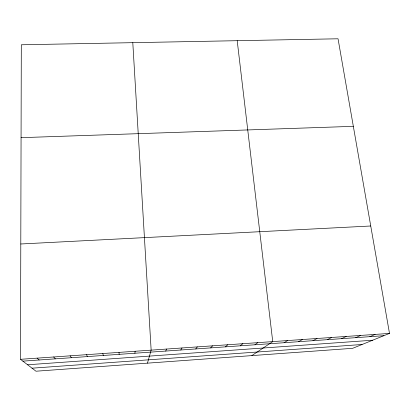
<?xml version="1.0" encoding="UTF-8"?>
<svg xmlns="http://www.w3.org/2000/svg" width="410" height="410" viewBox="0 0 410 410"><rect width="100%" height="100%" fill="white"/><g stroke="black" fill="none" stroke-linecap="round" stroke-linejoin="round"><path stroke-width="0.61" d="M20.5 359.309L21.305 44.782L338.045 38.786L389.5 333.407L352.646 348.315L35.977 371.214L20.5 359.309L389.5 333.407M134.905 353.241L135.121 351.262M147.451 363.152L151.147 350.135L132.794 42.671M165.712 351.068L166.619 349.053M180.764 350.007L182.014 347.972M195.744 348.951L197.328 346.896M210.653 347.9L212.564 345.825M225.479 346.855L227.719 344.764M240.239 345.814L242.802 343.703M254.923 344.779L257.808 342.652M251.832 355.603L272.737 341.602L237.2 40.698M284.074 342.724L287.589 340.561M298.541 341.704L302.37 339.526M312.938 340.689L317.073 338.491M327.262 339.68L331.705 337.466M341.515 338.675L346.26 336.446M355.701 337.671L360.744 335.426M369.82 336.677L375.16 334.416M32.041 368.185L362.081 344.497M22.883 361.138L383.868 335.687M27.608 364.772L372.659 340.223M20.797 243.986L370.742 225.997M21.069 137.663L353.333 126.341M37.141 358.14L39.14 359.995M53.689 356.977L55.314 358.853M70.151 355.824L71.401 357.72M86.525 354.67L87.402 356.592M102.813 353.528L103.32 355.47M119.008 352.395L119.156 354.353"/></g></svg>
